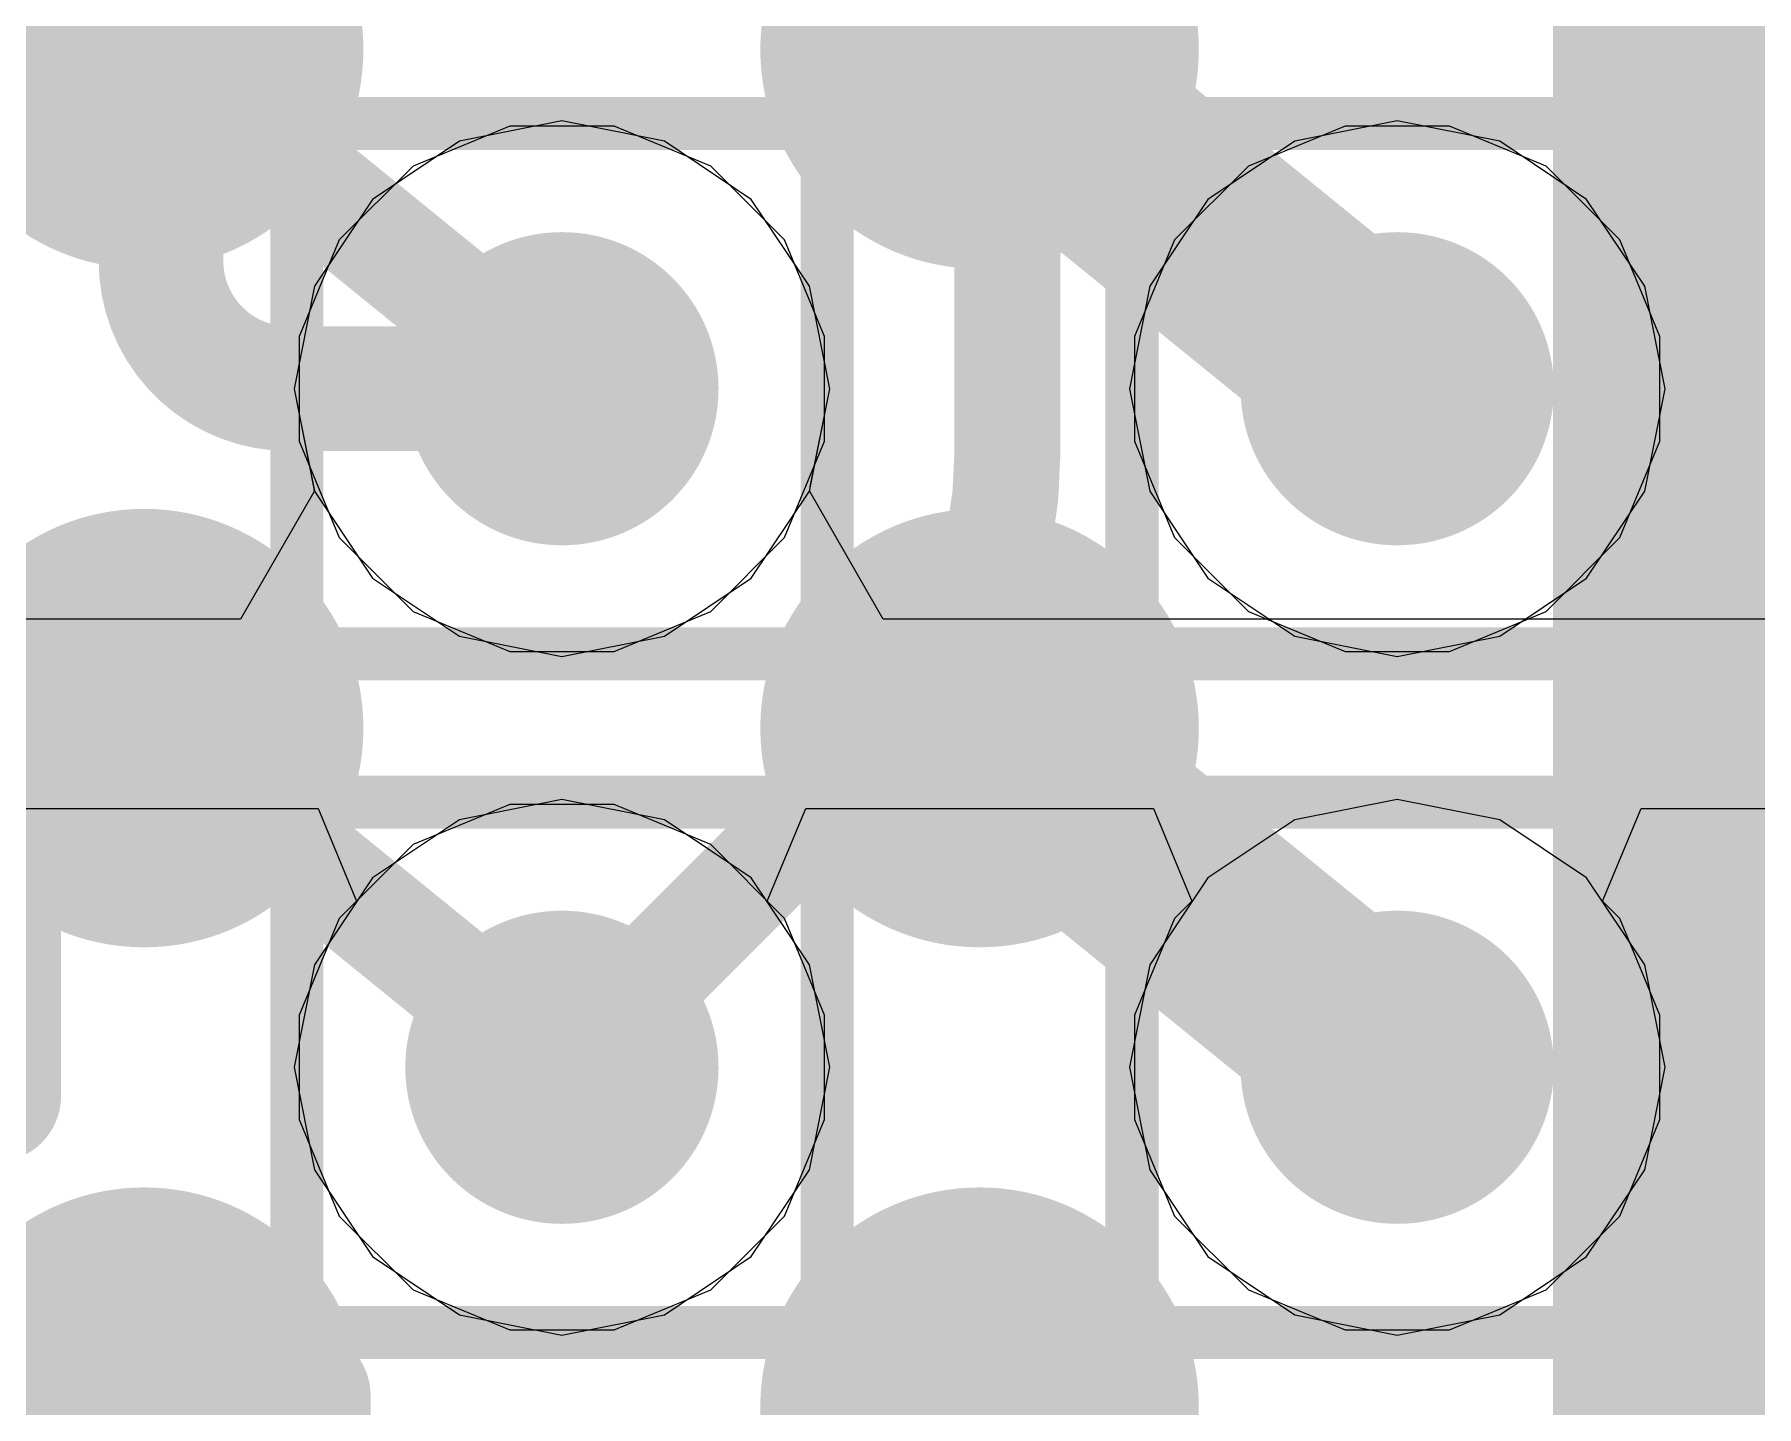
# Model space of a CAD drawing. Header units: inches. Extents: x -6 to 284, y -12 to 154.
# Drawn here: x 77.297 to 78.946, y 5.158 to 6.473 of the extents above; entities that cross this region are included whole.
import ezdxf

# ---------------------------------------------------------------- set-up
doc = ezdxf.new("R2010")
doc.units = ezdxf.units.IN
for name, color, linetype in [('Bottom Layer', 5, 'Continuous'), ('Bottom Overlay', 54, 'Continuous'), ('Bottom Paste', 16, 'Continuous'), ('Bottom Solder', 6, 'Continuous'), ('Drill Drawing', 1, 'Continuous'), ('GND-1', 16, 'Continuous'), ('GND-2', 90, 'Continuous'), ('GND-3', 216, 'Continuous'), ('GND-4', 54, 'Continuous'), ('PWR-1', 156, 'Continuous'), ('PWR-2', 130, 'Continuous'), ('Signal L1', 76, 'Continuous'), ('Signal L2', 6, 'Continuous'), ('Top Layer', 1, 'Continuous'), ('Top Overlay', 2, 'Continuous'), ('Top Paste', 8, 'Continuous'), ('Top Solder', 216, 'Continuous'), ('Via Holes', 16, 'Continuous')]:
    doc.layers.add(name, color=color, linetype=linetype)

# ---------------------------------------------------------------- blocks, each defined once
blk = doc.blocks.new('200_WFBGA__10_15__127')
at = {"layer": 'Top Layer'}
h = blk.add_hatch(color=1, dxfattribs=at)
edge = h.paths.add_edge_path()
edge.add_arc((3.5999, -2.2751), 0.16, 0, 360)
h = blk.add_hatch(color=1, dxfattribs=at)
edge = h.paths.add_edge_path()
edge.add_arc((4.4, -2.2751), 0.16, 0, 360)
h = blk.add_hatch(color=1, dxfattribs=at)
edge = h.paths.add_edge_path()
edge.add_arc((3.5999, -2.9251), 0.16, 0, 360)
h = blk.add_hatch(color=1, dxfattribs=at)
edge = h.paths.add_edge_path()
edge.add_arc((4.4, -2.9251), 0.16, 0, 360)
h = blk.add_hatch(color=1, dxfattribs=at)
edge = h.paths.add_edge_path()
edge.add_arc((3.5999, -3.5751), 0.16, 0, 360)
h = blk.add_hatch(color=1, dxfattribs=at)
edge = h.paths.add_edge_path()
edge.add_arc((4.4, -3.5751), 0.16, 0, 360)
at = {"layer": 'Top Paste'}
h = blk.add_hatch(color=8, dxfattribs=at)
edge = h.paths.add_edge_path()
edge.add_arc((3.5999, -2.2751), 0.16, 0, 360)
h = blk.add_hatch(color=8, dxfattribs=at)
edge = h.paths.add_edge_path()
edge.add_arc((4.4, -2.2751), 0.16, 0, 360)
h = blk.add_hatch(color=8, dxfattribs=at)
edge = h.paths.add_edge_path()
edge.add_arc((3.5999, -2.9251), 0.16, 0, 360)
h = blk.add_hatch(color=8, dxfattribs=at)
edge = h.paths.add_edge_path()
edge.add_arc((4.4, -2.9251), 0.16, 0, 360)
h = blk.add_hatch(color=8, dxfattribs=at)
edge = h.paths.add_edge_path()
edge.add_arc((3.5999, -3.5751), 0.16, 0, 360)
h = blk.add_hatch(color=8, dxfattribs=at)
edge = h.paths.add_edge_path()
edge.add_arc((4.4, -3.5751), 0.16, 0, 360)
at = {"layer": 'Top Solder'}
h = blk.add_hatch(color=216, dxfattribs=at)
edge = h.paths.add_edge_path()
edge.add_arc((3.5999, -2.2751), 0.21, 0, 360)
h = blk.add_hatch(color=216, dxfattribs=at)
edge = h.paths.add_edge_path()
edge.add_arc((4.4, -2.2751), 0.21, 0, 360)
h = blk.add_hatch(color=216, dxfattribs=at)
edge = h.paths.add_edge_path()
edge.add_arc((3.5999, -2.9251), 0.21, 0, 360)
h = blk.add_hatch(color=216, dxfattribs=at)
edge = h.paths.add_edge_path()
edge.add_arc((4.4, -2.9251), 0.21, 0, 360)
h = blk.add_hatch(color=216, dxfattribs=at)
edge = h.paths.add_edge_path()
edge.add_arc((3.5999, -3.5751), 0.21, 0, 360)
h = blk.add_hatch(color=216, dxfattribs=at)
edge = h.paths.add_edge_path()
edge.add_arc((4.4, -3.5751), 0.21, 0, 360)
at = {"layer": 'Top Overlay'}
blk.add_lwpolyline([(5.0762, -7.5762, 0.254, 0.254, 0), (5.0762, 7.5762, 0.254, 0.254, 0)], format="xyseb", dxfattribs=at)
blk = doc.blocks.new('CAP_0201_B_286')
at = {"layer": 'Bottom Layer'}
for points in [[(-0.45, 0.15), (-0.15, 0.15), (-0.15, -0.15), (-0.45, -0.15)], [(0.15, 0.15), (0.45, 0.15), (0.45, -0.15), (0.15, -0.15)]]:
    blk.add_hatch(color=5, dxfattribs=at).paths.add_polyline_path(points)
at = {"layer": 'Bottom Paste'}
for points in [[(-0.45, 0.15), (-0.15, 0.15), (-0.15, -0.15), (-0.45, -0.15)], [(0.15, 0.15), (0.45, 0.15), (0.45, -0.15), (0.15, -0.15)]]:
    blk.add_hatch(color=16, dxfattribs=at).paths.add_polyline_path(points)
at = {"layer": 'Bottom Solder'}
for points in [[(-0.505, 0.205), (-0.095, 0.205), (-0.095, -0.205), (-0.505, -0.205)], [(0.095, 0.205), (0.505, 0.205), (0.505, -0.205), (0.095, -0.205)]]:
    blk.add_hatch(color=6, dxfattribs=at).paths.add_polyline_path(points)
at = {"layer": 'Bottom Overlay'}
for points in [[(-0.5334, 0.2286, 0.127, 0.127, 0), (-0.5334, -0.2286, 0.127, 0.127, 0)], [(-0.2032, 0.2286, 0.127, 0.127, 0), (-0.5334, 0.2286, 0.127, 0.127, 0)], [(0.5334, 0.2286, 0.127, 0.127, 0), (0.2032, 0.2286, 0.127, 0.127, 0)], [(0.5334, 0.2286, 0.127, 0.127, 0), (0.5334, -0.2286, 0.127, 0.127, 0)], [(-0.2032, -0.2286, 0.127, 0.127, 0), (-0.5334, -0.2286, 0.127, 0.127, 0)], [(0.5334, -0.2286, 0.127, 0.127, 0), (0.2032, -0.2286, 0.127, 0.127, 0)]]:
    blk.add_lwpolyline(points, format="xyseb", dxfattribs=at)
for points in [[(-0.5651, 0.2286, 0.0635, 0.0635, 1), (-0.5016, 0.2286, 0.0635, 0.0635, 1)], [(-0.5651, 0.2286, 0.0635, 0.0635, 1), (-0.5016, 0.2286, 0.0635, 0.0635, 1)], [(-0.2349, 0.2286, 0.0635, 0.0635, 1), (-0.1714, 0.2286, 0.0635, 0.0635, 1)], [(0.1714, 0.2286, 0.0635, 0.0635, 1), (0.2349, 0.2286, 0.0635, 0.0635, 1)], [(0.5016, 0.2286, 0.0635, 0.0635, 1), (0.5651, 0.2286, 0.0635, 0.0635, 1)], [(0.5016, 0.2286, 0.0635, 0.0635, 1), (0.5651, 0.2286, 0.0635, 0.0635, 1)], [(-0.5651, -0.2286, 0.0635, 0.0635, 1), (-0.5016, -0.2286, 0.0635, 0.0635, 1)], [(-0.5651, -0.2286, 0.0635, 0.0635, 1), (-0.5016, -0.2286, 0.0635, 0.0635, 1)], [(-0.2349, -0.2286, 0.0635, 0.0635, 1), (-0.1714, -0.2286, 0.0635, 0.0635, 1)], [(0.1714, -0.2286, 0.0635, 0.0635, 1), (0.2349, -0.2286, 0.0635, 0.0635, 1)], [(0.5016, -0.2286, 0.0635, 0.0635, 1), (0.5651, -0.2286, 0.0635, 0.0635, 1)], [(0.5016, -0.2286, 0.0635, 0.0635, 1), (0.5651, -0.2286, 0.0635, 0.0635, 1)]]:
    blk.add_lwpolyline(points, format="xyseb", close=True, dxfattribs=at)
blk = doc.blocks.new('C___0402_B_296')
at = {"layer": 'Bottom Overlay'}
for points in [[(0.2794, 0.4064, 0.127, 0.127, 0), (0.7874, 0.4064, 0.127, 0.127, 0)], [(0.7874, -0.4064, 0.127, 0.127, 0), (0.7874, 0.4064, 0.127, 0.127, 0)]]:
    blk.add_lwpolyline(points, format="xyseb", dxfattribs=at)
blk.add_lwpolyline([(0.7556, 0.4064, 0.0635, 0.0635, 1), (0.8191, 0.4064, 0.0635, 0.0635, 1)], format="xyseb", close=True, dxfattribs=at)
blk.add_lwpolyline([(0.7556, 0.4064, 0.0635, 0.0635, 1), (0.8191, 0.4064, 0.0635, 0.0635, 1)], format="xyseb", close=True, dxfattribs=at)

msp = doc.modelspace()

# ---------------------------------------------------------------- hatches: boundary and pattern name
at = {"layer": 'Bottom Layer'}
h = msp.add_hatch(color=5, dxfattribs=at)
edge = h.paths.add_edge_path()
edge.add_arc((77.8018, 6.1332), 0.15, 0, 360)
h = msp.add_hatch(color=5, dxfattribs=at)
edge = h.paths.add_edge_path()
edge.add_arc((78.6018, 6.1332), 0.15, 0, 360)
h = msp.add_hatch(color=5, dxfattribs=at)
edge = h.paths.add_edge_path()
edge.add_arc((77.8018, 5.4832), 0.15, 0, 360)
h = msp.add_hatch(color=5, dxfattribs=at)
edge = h.paths.add_edge_path()
edge.add_arc((78.6018, 5.4832), 0.15, 0, 360)
at = {"layer": 'GND-1'}
h = msp.add_hatch(color=16, dxfattribs=at)
edge = h.paths.add_edge_path()
edge.add_arc((77.8018, 6.1332), 0.15, 0, 360)
h = msp.add_hatch(color=16, dxfattribs=at)
edge = h.paths.add_edge_path()
edge.add_arc((78.6018, 6.1332), 0.15, 0, 360)
h = msp.add_hatch(color=16, dxfattribs=at)
edge = h.paths.add_edge_path()
edge.add_arc((77.8018, 5.4832), 0.15, 0, 360)
h = msp.add_hatch(color=16, dxfattribs=at)
edge = h.paths.add_edge_path()
edge.add_arc((78.6018, 5.4832), 0.15, 0, 360)
at = {"layer": 'GND-2'}
h = msp.add_hatch(color=90, dxfattribs=at)
edge = h.paths.add_edge_path()
edge.add_arc((77.8018, 6.1332), 0.15, 0, 360)
h = msp.add_hatch(color=90, dxfattribs=at)
edge = h.paths.add_edge_path()
edge.add_arc((78.6018, 6.1332), 0.15, 0, 360)
h = msp.add_hatch(color=90, dxfattribs=at)
edge = h.paths.add_edge_path()
edge.add_arc((77.8018, 5.4832), 0.15, 0, 360)
h = msp.add_hatch(color=90, dxfattribs=at)
edge = h.paths.add_edge_path()
edge.add_arc((78.6018, 5.4832), 0.15, 0, 360)
at = {"layer": 'GND-3'}
h = msp.add_hatch(color=216, dxfattribs=at)
edge = h.paths.add_edge_path()
edge.add_arc((77.8018, 6.1332), 0.15, 0, 360)
h = msp.add_hatch(color=216, dxfattribs=at)
edge = h.paths.add_edge_path()
edge.add_arc((78.6018, 6.1332), 0.15, 0, 360)
h = msp.add_hatch(color=216, dxfattribs=at)
edge = h.paths.add_edge_path()
edge.add_arc((77.8018, 5.4832), 0.15, 0, 360)
h = msp.add_hatch(color=216, dxfattribs=at)
edge = h.paths.add_edge_path()
edge.add_arc((78.6018, 5.4832), 0.15, 0, 360)
at = {"layer": 'GND-4'}
h = msp.add_hatch(color=54, dxfattribs=at)
edge = h.paths.add_edge_path()
edge.add_arc((77.8018, 6.1332), 0.15, 0, 360)
h = msp.add_hatch(color=54, dxfattribs=at)
edge = h.paths.add_edge_path()
edge.add_arc((78.6018, 6.1332), 0.15, 0, 360)
h = msp.add_hatch(color=54, dxfattribs=at)
edge = h.paths.add_edge_path()
edge.add_arc((77.8018, 5.4832), 0.15, 0, 360)
h = msp.add_hatch(color=54, dxfattribs=at)
edge = h.paths.add_edge_path()
edge.add_arc((78.6018, 5.4832), 0.15, 0, 360)
at = {"layer": 'PWR-1'}
h = msp.add_hatch(color=156, dxfattribs=at)
edge = h.paths.add_edge_path()
edge.add_arc((77.8018, 6.1332), 0.15, 0, 360)
h = msp.add_hatch(color=156, dxfattribs=at)
edge = h.paths.add_edge_path()
edge.add_arc((78.6018, 6.1332), 0.15, 0, 360)
h = msp.add_hatch(color=156, dxfattribs=at)
edge = h.paths.add_edge_path()
edge.add_arc((77.8018, 5.4832), 0.15, 0, 360)
h = msp.add_hatch(color=156, dxfattribs=at)
edge = h.paths.add_edge_path()
edge.add_arc((78.6018, 5.4832), 0.15, 0, 360)
at = {"layer": 'PWR-2'}
h = msp.add_hatch(color=130, dxfattribs=at)
edge = h.paths.add_edge_path()
edge.add_arc((77.8018, 6.1332), 0.15, 0, 360)
h = msp.add_hatch(color=130, dxfattribs=at)
edge = h.paths.add_edge_path()
edge.add_arc((78.6018, 6.1332), 0.15, 0, 360)
h = msp.add_hatch(color=130, dxfattribs=at)
edge = h.paths.add_edge_path()
edge.add_arc((77.8018, 5.4832), 0.15, 0, 360)
h = msp.add_hatch(color=130, dxfattribs=at)
edge = h.paths.add_edge_path()
edge.add_arc((78.6018, 5.4832), 0.15, 0, 360)
at = {"layer": 'Signal L1'}
h = msp.add_hatch(color=76, dxfattribs=at)
edge = h.paths.add_edge_path()
edge.add_arc((77.8018, 6.1332), 0.15, 0, 360)
h = msp.add_hatch(color=76, dxfattribs=at)
edge = h.paths.add_edge_path()
edge.add_arc((78.6018, 6.1332), 0.15, 0, 360)
h = msp.add_hatch(color=76, dxfattribs=at)
edge = h.paths.add_edge_path()
edge.add_arc((77.8018, 5.4832), 0.15, 0, 360)
h = msp.add_hatch(color=76, dxfattribs=at)
edge = h.paths.add_edge_path()
edge.add_arc((78.6018, 5.4832), 0.15, 0, 360)
at = {"layer": 'Signal L2'}
h = msp.add_hatch(color=6, dxfattribs=at)
edge = h.paths.add_edge_path()
edge.add_arc((77.8018, 6.1332), 0.15, 0, 360)
h = msp.add_hatch(color=6, dxfattribs=at)
edge = h.paths.add_edge_path()
edge.add_arc((78.6018, 6.1332), 0.15, 0, 360)
h = msp.add_hatch(color=6, dxfattribs=at)
edge = h.paths.add_edge_path()
edge.add_arc((77.8018, 5.4832), 0.15, 0, 360)
h = msp.add_hatch(color=6, dxfattribs=at)
edge = h.paths.add_edge_path()
edge.add_arc((78.6018, 5.4832), 0.15, 0, 360)
at = {"layer": 'Top Layer'}
h = msp.add_hatch(color=1, dxfattribs=at)
edge = h.paths.add_edge_path()
edge.add_arc((77.8018, 6.1332), 0.15, 0, 360)
h = msp.add_hatch(color=1, dxfattribs=at)
edge = h.paths.add_edge_path()
edge.add_arc((78.6018, 6.1332), 0.15, 0, 360)
h = msp.add_hatch(color=1, dxfattribs=at)
edge = h.paths.add_edge_path()
edge.add_arc((77.8018, 5.4832), 0.15, 0, 360)
h = msp.add_hatch(color=1, dxfattribs=at)
edge = h.paths.add_edge_path()
edge.add_arc((78.6018, 5.4832), 0.15, 0, 360)
at = {"layer": 'Via Holes'}
h = msp.add_hatch(color=7, dxfattribs=at)
edge = h.paths.add_edge_path()
edge.add_arc((77.8018, 6.1332), 0.075, 0, 360)
h = msp.add_hatch(color=7, dxfattribs=at)
edge = h.paths.add_edge_path()
edge.add_arc((78.6018, 6.1332), 0.075, 0, 360)
h = msp.add_hatch(color=7, dxfattribs=at)
edge = h.paths.add_edge_path()
edge.add_arc((77.8018, 5.4832), 0.075, 0, 360)
h = msp.add_hatch(color=7, dxfattribs=at)
edge = h.paths.add_edge_path()
edge.add_arc((78.6018, 5.4832), 0.075, 0, 360)

# ---------------------------------------------------------------- linework, layer by layer
at = {"layer": 'Drill Drawing'}
for points in [[(77.5478, 6.3872, 0.0508, 0.0508, 0), (78.0558, 6.3872, 0.0508, 0.0508, 0)], [(77.5478, 5.8792, 0.0508, 0.0508, 0), (77.5478, 6.3872, 0.0508, 0.0508, 0)], [(78.0558, 5.8792, 0.0508, 0.0508, 0), (78.0558, 6.3872, 0.0508, 0.0508, 0)], [(78.3478, 6.3872, 0.0508, 0.0508, 0), (78.8558, 6.3872, 0.0508, 0.0508, 0)], [(78.3478, 5.8792, 0.0508, 0.0508, 0), (78.3478, 6.3872, 0.0508, 0.0508, 0)], [(78.8558, 5.8792, 0.0508, 0.0508, 0), (78.8558, 6.3872, 0.0508, 0.0508, 0)], [(77.5478, 5.8792, 0.0508, 0.0508, 0), (78.0558, 5.8792, 0.0508, 0.0508, 0)], [(78.3478, 5.8792, 0.0508, 0.0508, 0), (78.8558, 5.8792, 0.0508, 0.0508, 0)], [(77.5478, 5.7372, 0.0508, 0.0508, 0), (78.0558, 5.7372, 0.0508, 0.0508, 0)], [(77.5478, 5.2292, 0.0508, 0.0508, 0), (77.5478, 5.7372, 0.0508, 0.0508, 0)], [(78.0558, 5.2292, 0.0508, 0.0508, 0), (78.0558, 5.7372, 0.0508, 0.0508, 0)], [(78.3478, 5.7372, 0.0508, 0.0508, 0), (78.8558, 5.7372, 0.0508, 0.0508, 0)], [(78.3478, 5.2292, 0.0508, 0.0508, 0), (78.3478, 5.7372, 0.0508, 0.0508, 0)], [(78.8558, 5.2292, 0.0508, 0.0508, 0), (78.8558, 5.7372, 0.0508, 0.0508, 0)], [(77.5478, 5.2292, 0.0508, 0.0508, 0), (78.0558, 5.2292, 0.0508, 0.0508, 0)], [(78.3478, 5.2292, 0.0508, 0.0508, 0), (78.8558, 5.2292, 0.0508, 0.0508, 0)]]:
    msp.add_lwpolyline(points, format="xyseb", dxfattribs=at)
for points in [[(77.5351, 6.3872, 0.0254, 0.0254, 1), (77.5605, 6.3872, 0.0254, 0.0254, 1)], [(77.5351, 6.3872, 0.0254, 0.0254, 1), (77.5605, 6.3872, 0.0254, 0.0254, 1)], [(78.0431, 6.3872, 0.0254, 0.0254, 1), (78.0685, 6.3872, 0.0254, 0.0254, 1)], [(78.0431, 6.3872, 0.0254, 0.0254, 1), (78.0685, 6.3872, 0.0254, 0.0254, 1)], [(78.3351, 6.3872, 0.0254, 0.0254, 1), (78.3605, 6.3872, 0.0254, 0.0254, 1)], [(78.3351, 6.3872, 0.0254, 0.0254, 1), (78.3605, 6.3872, 0.0254, 0.0254, 1)], [(78.8431, 6.3872, 0.0254, 0.0254, 1), (78.8685, 6.3872, 0.0254, 0.0254, 1)], [(78.8431, 6.3872, 0.0254, 0.0254, 1), (78.8685, 6.3872, 0.0254, 0.0254, 1)], [(77.5351, 5.8792, 0.0254, 0.0254, 1), (77.5605, 5.8792, 0.0254, 0.0254, 1)], [(77.5351, 5.8792, 0.0254, 0.0254, 1), (77.5605, 5.8792, 0.0254, 0.0254, 1)], [(78.0431, 5.8792, 0.0254, 0.0254, 1), (78.0685, 5.8792, 0.0254, 0.0254, 1)], [(78.0431, 5.8792, 0.0254, 0.0254, 1), (78.0685, 5.8792, 0.0254, 0.0254, 1)], [(78.3351, 5.8792, 0.0254, 0.0254, 1), (78.3605, 5.8792, 0.0254, 0.0254, 1)], [(78.3351, 5.8792, 0.0254, 0.0254, 1), (78.3605, 5.8792, 0.0254, 0.0254, 1)], [(78.8431, 5.8792, 0.0254, 0.0254, 1), (78.8685, 5.8792, 0.0254, 0.0254, 1)], [(78.8431, 5.8792, 0.0254, 0.0254, 1), (78.8685, 5.8792, 0.0254, 0.0254, 1)], [(77.5351, 5.7372, 0.0254, 0.0254, 1), (77.5605, 5.7372, 0.0254, 0.0254, 1)], [(77.5351, 5.7372, 0.0254, 0.0254, 1), (77.5605, 5.7372, 0.0254, 0.0254, 1)], [(78.0431, 5.7372, 0.0254, 0.0254, 1), (78.0685, 5.7372, 0.0254, 0.0254, 1)], [(78.0431, 5.7372, 0.0254, 0.0254, 1), (78.0685, 5.7372, 0.0254, 0.0254, 1)], [(78.3351, 5.7372, 0.0254, 0.0254, 1), (78.3605, 5.7372, 0.0254, 0.0254, 1)], [(78.3351, 5.7372, 0.0254, 0.0254, 1), (78.3605, 5.7372, 0.0254, 0.0254, 1)], [(78.8431, 5.7372, 0.0254, 0.0254, 1), (78.8685, 5.7372, 0.0254, 0.0254, 1)], [(78.8431, 5.7372, 0.0254, 0.0254, 1), (78.8685, 5.7372, 0.0254, 0.0254, 1)], [(77.5351, 5.2292, 0.0254, 0.0254, 1), (77.5605, 5.2292, 0.0254, 0.0254, 1)], [(77.5351, 5.2292, 0.0254, 0.0254, 1), (77.5605, 5.2292, 0.0254, 0.0254, 1)], [(78.0431, 5.2292, 0.0254, 0.0254, 1), (78.0685, 5.2292, 0.0254, 0.0254, 1)], [(78.0431, 5.2292, 0.0254, 0.0254, 1), (78.0685, 5.2292, 0.0254, 0.0254, 1)], [(78.3351, 5.2292, 0.0254, 0.0254, 1), (78.3605, 5.2292, 0.0254, 0.0254, 1)], [(78.3351, 5.2292, 0.0254, 0.0254, 1), (78.3605, 5.2292, 0.0254, 0.0254, 1)], [(78.8431, 5.2292, 0.0254, 0.0254, 1), (78.8685, 5.2292, 0.0254, 0.0254, 1)], [(78.8431, 5.2292, 0.0254, 0.0254, 1), (78.8685, 5.2292, 0.0254, 0.0254, 1)]]:
    msp.add_lwpolyline(points, format="xyseb", close=True, dxfattribs=at)
at = {"layer": 'GND-1'}
for p, q in [((77.7518, 6.3848), (77.6593, 6.3465)), ((77.8519, 6.3848), (77.7518, 6.3848)), ((77.9444, 6.3465), (77.8519, 6.3848)), ((78.5518, 6.3848), (78.4593, 6.3465)), ((78.6519, 6.3848), (78.5518, 6.3848)), ((78.7444, 6.3465), (78.6519, 6.3848)), ((77.6593, 6.3465), (77.5885, 6.2757)), ((78.0151, 6.2757), (77.9444, 6.3465)), ((78.4593, 6.3465), (78.3885, 6.2757)), ((78.8151, 6.2757), (78.7444, 6.3465)), ((77.5885, 6.2757), (77.5502, 6.1832)), ((78.0534, 6.1832), (78.0151, 6.2757)), ((78.3885, 6.2757), (78.3502, 6.1832)), ((78.8534, 6.1832), (78.8151, 6.2757)), ((77.5502, 6.1832), (77.5502, 6.0831)), ((78.0534, 6.0831), (78.0534, 6.1832)), ((78.3502, 6.1832), (78.3502, 6.0831)), ((78.8534, 6.0831), (78.8534, 6.1832)), ((77.5502, 6.0831), (77.5885, 5.9907)), ((78.0151, 5.9907), (78.0534, 6.0831)), ((78.3502, 6.0831), (78.3885, 5.9907)), ((78.8151, 5.9907), (78.8534, 6.0831)), ((77.5885, 5.9907), (77.6593, 5.9199)), ((77.9444, 5.9199), (78.0151, 5.9907)), ((78.3885, 5.9907), (78.4593, 5.9199)), ((78.7444, 5.9199), (78.8151, 5.9907)), ((77.6593, 5.9199), (77.7518, 5.8816)), ((77.8519, 5.8816), (77.9444, 5.9199)), ((78.4593, 5.9199), (78.5518, 5.8816)), ((78.6519, 5.8816), (78.7444, 5.9199)), ((77.7518, 5.8816), (77.8519, 5.8816)), ((78.5518, 5.8816), (78.6519, 5.8816)), ((77.7518, 5.7348), (77.6593, 5.6965)), ((77.8519, 5.7348), (77.7518, 5.7348)), ((77.9444, 5.6965), (77.8519, 5.7348)), ((77.6593, 5.6965), (77.5885, 5.6257)), ((78.0151, 5.6257), (77.9444, 5.6965)), ((77.5885, 5.6257), (77.5502, 5.5332)), ((78.0534, 5.5332), (78.0151, 5.6257)), ((77.5502, 5.5332), (77.5502, 5.4331)), ((78.0534, 5.4331), (78.0534, 5.5332)), ((77.5502, 5.4331), (77.5885, 5.3407)), ((78.0151, 5.3407), (78.0534, 5.4331)), ((77.5885, 5.3407), (77.6593, 5.2699)), ((77.9444, 5.2699), (78.0151, 5.3407)), ((77.6593, 5.2699), (77.7518, 5.2316)), ((77.8519, 5.2316), (77.9444, 5.2699)), ((77.7518, 5.2316), (77.8519, 5.2316))]:
    msp.add_line(p, q, dxfattribs=at)
at = {"layer": 'GND-2'}
for p, q in [((77.7518, 6.3848), (77.6593, 6.3465)), ((77.8519, 6.3848), (77.7518, 6.3848)), ((77.9444, 6.3465), (77.8519, 6.3848)), ((78.5518, 6.3848), (78.4593, 6.3465)), ((78.6519, 6.3848), (78.5518, 6.3848)), ((78.7444, 6.3465), (78.6519, 6.3848)), ((77.6593, 6.3465), (77.5885, 6.2757)), ((78.0151, 6.2757), (77.9444, 6.3465)), ((78.4593, 6.3465), (78.3885, 6.2757)), ((78.8151, 6.2757), (78.7444, 6.3465)), ((77.5885, 6.2757), (77.5502, 6.1832)), ((78.0534, 6.1832), (78.0151, 6.2757)), ((78.3885, 6.2757), (78.3502, 6.1832)), ((78.8534, 6.1832), (78.8151, 6.2757)), ((77.5502, 6.1832), (77.5502, 6.0831)), ((78.0534, 6.0831), (78.0534, 6.1832)), ((78.3502, 6.1832), (78.3502, 6.0831)), ((78.8534, 6.0831), (78.8534, 6.1832)), ((77.5502, 6.0831), (77.5885, 5.9907)), ((78.0151, 5.9907), (78.0534, 6.0831)), ((78.3502, 6.0831), (78.3885, 5.9907)), ((78.8151, 5.9907), (78.8534, 6.0831)), ((77.5885, 5.9907), (77.6593, 5.9199)), ((77.9444, 5.9199), (78.0151, 5.9907)), ((78.3885, 5.9907), (78.4593, 5.9199)), ((78.7444, 5.9199), (78.8151, 5.9907)), ((77.6593, 5.9199), (77.7518, 5.8816)), ((77.8519, 5.8816), (77.9444, 5.9199)), ((78.4593, 5.9199), (78.5518, 5.8816)), ((78.6519, 5.8816), (78.7444, 5.9199)), ((77.7518, 5.8816), (77.8519, 5.8816)), ((78.5518, 5.8816), (78.6519, 5.8816)), ((77.7518, 5.7348), (77.6593, 5.6965)), ((77.8519, 5.7348), (77.7518, 5.7348)), ((77.9444, 5.6965), (77.8519, 5.7348)), ((77.6593, 5.6965), (77.5885, 5.6257)), ((78.0151, 5.6257), (77.9444, 5.6965)), ((77.5885, 5.6257), (77.5502, 5.5332)), ((78.0534, 5.5332), (78.0151, 5.6257)), ((77.5502, 5.5332), (77.5502, 5.4331)), ((78.0534, 5.4331), (78.0534, 5.5332)), ((77.5502, 5.4331), (77.5885, 5.3407)), ((78.0151, 5.3407), (78.0534, 5.4331)), ((77.5885, 5.3407), (77.6593, 5.2699)), ((77.9444, 5.2699), (78.0151, 5.3407)), ((77.6593, 5.2699), (77.7518, 5.2316)), ((77.8519, 5.2316), (77.9444, 5.2699)), ((77.7518, 5.2316), (77.8519, 5.2316))]:
    msp.add_line(p, q, dxfattribs=at)
at = {"layer": 'GND-3'}
for p, q in [((77.7518, 6.3848), (77.6593, 6.3465)), ((77.8519, 6.3848), (77.7518, 6.3848)), ((77.9444, 6.3465), (77.8519, 6.3848)), ((78.5518, 6.3848), (78.4593, 6.3465)), ((78.6519, 6.3848), (78.5518, 6.3848)), ((78.7444, 6.3465), (78.6519, 6.3848)), ((77.6593, 6.3465), (77.5885, 6.2757)), ((78.0151, 6.2757), (77.9444, 6.3465)), ((78.4593, 6.3465), (78.3885, 6.2757)), ((78.8151, 6.2757), (78.7444, 6.3465)), ((77.5885, 6.2757), (77.5502, 6.1832)), ((78.0534, 6.1832), (78.0151, 6.2757)), ((78.3885, 6.2757), (78.3502, 6.1832)), ((78.8534, 6.1832), (78.8151, 6.2757)), ((77.5502, 6.1832), (77.5502, 6.0831)), ((78.0534, 6.0831), (78.0534, 6.1832)), ((78.3502, 6.1832), (78.3502, 6.0831)), ((78.8534, 6.0831), (78.8534, 6.1832)), ((77.5502, 6.0831), (77.5885, 5.9907)), ((78.0151, 5.9907), (78.0534, 6.0831)), ((78.3502, 6.0831), (78.3885, 5.9907)), ((78.8151, 5.9907), (78.8534, 6.0831)), ((77.5885, 5.9907), (77.6593, 5.9199)), ((77.9444, 5.9199), (78.0151, 5.9907)), ((78.3885, 5.9907), (78.4593, 5.9199)), ((78.7444, 5.9199), (78.8151, 5.9907)), ((77.6593, 5.9199), (77.7518, 5.8816)), ((77.8519, 5.8816), (77.9444, 5.9199)), ((78.4593, 5.9199), (78.5518, 5.8816)), ((78.6519, 5.8816), (78.7444, 5.9199)), ((77.7518, 5.8816), (77.8519, 5.8816)), ((78.5518, 5.8816), (78.6519, 5.8816)), ((77.7518, 5.7348), (77.6593, 5.6965)), ((77.8519, 5.7348), (77.7518, 5.7348)), ((77.9444, 5.6965), (77.8519, 5.7348)), ((77.6593, 5.6965), (77.5885, 5.6257)), ((78.0151, 5.6257), (77.9444, 5.6965)), ((77.5885, 5.6257), (77.5502, 5.5332)), ((78.0534, 5.5332), (78.0151, 5.6257)), ((77.5502, 5.5332), (77.5502, 5.4331)), ((78.0534, 5.4331), (78.0534, 5.5332)), ((77.5502, 5.4331), (77.5885, 5.3407)), ((78.0151, 5.3407), (78.0534, 5.4331)), ((77.5885, 5.3407), (77.6593, 5.2699)), ((77.9444, 5.2699), (78.0151, 5.3407)), ((77.6593, 5.2699), (77.7518, 5.2316)), ((77.8519, 5.2316), (77.9444, 5.2699)), ((77.7518, 5.2316), (77.8519, 5.2316))]:
    msp.add_line(p, q, dxfattribs=at)
at = {"layer": 'GND-4'}
for p, q in [((77.7518, 6.3848), (77.6593, 6.3465)), ((77.8519, 6.3848), (77.7518, 6.3848)), ((77.9444, 6.3465), (77.8519, 6.3848)), ((78.5518, 6.3848), (78.4593, 6.3465)), ((78.6519, 6.3848), (78.5518, 6.3848)), ((78.7444, 6.3465), (78.6519, 6.3848)), ((77.6593, 6.3465), (77.5885, 6.2757)), ((78.0151, 6.2757), (77.9444, 6.3465)), ((78.4593, 6.3465), (78.3885, 6.2757)), ((78.8151, 6.2757), (78.7444, 6.3465)), ((77.5885, 6.2757), (77.5502, 6.1832)), ((78.0534, 6.1832), (78.0151, 6.2757)), ((78.3885, 6.2757), (78.3502, 6.1832)), ((78.8534, 6.1832), (78.8151, 6.2757)), ((77.5502, 6.1832), (77.5502, 6.0831)), ((78.0534, 6.0831), (78.0534, 6.1832)), ((78.3502, 6.1832), (78.3502, 6.0831)), ((78.8534, 6.0831), (78.8534, 6.1832)), ((77.5502, 6.0831), (77.5885, 5.9907)), ((78.0151, 5.9907), (78.0534, 6.0831)), ((78.3502, 6.0831), (78.3885, 5.9907)), ((78.8151, 5.9907), (78.8534, 6.0831)), ((77.5885, 5.9907), (77.6593, 5.9199)), ((77.9444, 5.9199), (78.0151, 5.9907)), ((78.3885, 5.9907), (78.4593, 5.9199)), ((78.7444, 5.9199), (78.8151, 5.9907)), ((77.6593, 5.9199), (77.7518, 5.8816)), ((77.8519, 5.8816), (77.9444, 5.9199)), ((78.4593, 5.9199), (78.5518, 5.8816)), ((78.6519, 5.8816), (78.7444, 5.9199)), ((77.7518, 5.8816), (77.8519, 5.8816)), ((78.5518, 5.8816), (78.6519, 5.8816)), ((77.7518, 5.7348), (77.6593, 5.6965)), ((77.8519, 5.7348), (77.7518, 5.7348)), ((77.9444, 5.6965), (77.8519, 5.7348)), ((77.6593, 5.6965), (77.5885, 5.6257)), ((78.0151, 5.6257), (77.9444, 5.6965)), ((77.5885, 5.6257), (77.5502, 5.5332)), ((78.0534, 5.5332), (78.0151, 5.6257)), ((77.5502, 5.5332), (77.5502, 5.4331)), ((78.0534, 5.4331), (78.0534, 5.5332)), ((77.5502, 5.4331), (77.5885, 5.3407)), ((78.0151, 5.3407), (78.0534, 5.4331)), ((77.5885, 5.3407), (77.6593, 5.2699)), ((77.9444, 5.2699), (78.0151, 5.3407)), ((77.6593, 5.2699), (77.7518, 5.2316)), ((77.8519, 5.2316), (77.9444, 5.2699)), ((77.7518, 5.2316), (77.8519, 5.2316))]:
    msp.add_line(p, q, dxfattribs=at)
at = {"layer": 'PWR-1'}
for p, q in [((77.8018, 6.3897), (77.7037, 6.3702)), ((77.9, 6.3702), (77.8018, 6.3897)), ((77.7037, 6.3702), (77.6205, 6.3146)), ((77.9832, 6.3146), (77.9, 6.3702)), ((77.6205, 6.3146), (77.5648, 6.2313)), ((78.0388, 6.2313), (77.9832, 6.3146)), ((77.5648, 6.2313), (77.5453, 6.1332)), ((78.0584, 6.1332), (78.0388, 6.2313)), ((77.5453, 6.1332), (77.564, 6.0393)), ((78.0397, 6.0393), (78.0584, 6.1332)), ((77.564, 6.0393), (77.5646, 6.0346)), ((78.0391, 6.0346), (78.0397, 6.0393)), ((77.5646, 6.0346), (77.4941, 5.9123)), ((78.1096, 5.9123), (78.0391, 6.0346)), ((77.4941, 5.9123), (76.5096, 5.9123)), ((79.6173, 5.9123), (78.1096, 5.9123)), ((77.2353, 5.7312), (77.5683, 5.7312)), ((77.5683, 5.7312), (77.6052, 5.6423)), ((77.9985, 5.6423), (78.0353, 5.7312)), ((78.0353, 5.7312), (78.3683, 5.7312)), ((78.3683, 5.7312), (78.4052, 5.6423)), ((78.7985, 5.6423), (78.8353, 5.7312)), ((78.8353, 5.7312), (79.649, 5.7312)), ((77.6052, 5.6423), (77.5885, 5.6257)), ((78.0151, 5.6257), (77.9985, 5.6423)), ((78.4052, 5.6423), (78.3885, 5.6257)), ((78.8151, 5.6257), (78.7985, 5.6423)), ((77.5885, 5.6257), (77.5502, 5.5332)), ((78.0534, 5.5332), (78.0151, 5.6257)), ((78.3885, 5.6257), (78.3502, 5.5332)), ((78.8534, 5.5332), (78.8151, 5.6257)), ((77.5502, 5.5332), (77.5502, 5.4331)), ((78.0534, 5.4331), (78.0534, 5.5332)), ((78.3502, 5.5332), (78.3502, 5.4331)), ((78.8534, 5.4331), (78.8534, 5.5332)), ((77.5502, 5.4331), (77.5885, 5.3407)), ((78.0151, 5.3407), (78.0534, 5.4331)), ((78.3502, 5.4331), (78.3885, 5.3407)), ((78.8151, 5.3407), (78.8534, 5.4331)), ((77.5885, 5.3407), (77.6593, 5.2699)), ((77.9444, 5.2699), (78.0151, 5.3407)), ((78.3885, 5.3407), (78.4593, 5.2699)), ((78.7444, 5.2699), (78.8151, 5.3407)), ((77.6593, 5.2699), (77.7518, 5.2316)), ((77.8519, 5.2316), (77.9444, 5.2699)), ((78.4593, 5.2699), (78.5518, 5.2316)), ((78.6519, 5.2316), (78.7444, 5.2699)), ((77.7518, 5.2316), (77.8519, 5.2316)), ((78.5518, 5.2316), (78.6519, 5.2316))]:
    msp.add_line(p, q, dxfattribs=at)
at = {"layer": 'PWR-2'}
for p, q in [((77.8018, 6.3897), (77.7037, 6.3702)), ((77.9, 6.3702), (77.8018, 6.3897)), ((78.6018, 6.3897), (78.5037, 6.3702)), ((78.7, 6.3702), (78.6018, 6.3897)), ((77.7037, 6.3702), (77.6205, 6.3146)), ((77.9832, 6.3146), (77.9, 6.3702)), ((78.5037, 6.3702), (78.4204, 6.3146)), ((78.7832, 6.3146), (78.7, 6.3702)), ((77.6205, 6.3146), (77.5648, 6.2313)), ((78.0388, 6.2313), (77.9832, 6.3146)), ((78.4204, 6.3146), (78.3648, 6.2313)), ((78.8388, 6.2313), (78.7832, 6.3146)), ((77.5648, 6.2313), (77.5453, 6.1332)), ((78.0584, 6.1332), (78.0388, 6.2313)), ((78.3648, 6.2313), (78.3453, 6.1332)), ((78.8584, 6.1332), (78.8388, 6.2313)), ((77.5453, 6.1332), (77.5648, 6.035)), ((78.0388, 6.035), (78.0584, 6.1332)), ((78.3453, 6.1332), (78.3648, 6.035)), ((78.8388, 6.035), (78.8584, 6.1332)), ((77.5648, 6.035), (77.6205, 5.9518)), ((77.9832, 5.9518), (78.0388, 6.035)), ((78.3648, 6.035), (78.4204, 5.9518)), ((78.7832, 5.9518), (78.8388, 6.035)), ((77.6205, 5.9518), (77.7037, 5.8962)), ((77.9, 5.8962), (77.9832, 5.9518)), ((78.4204, 5.9518), (78.5037, 5.8962)), ((78.7, 5.8962), (78.7832, 5.9518)), ((77.7037, 5.8962), (77.8018, 5.8766)), ((77.8018, 5.8766), (77.9, 5.8962)), ((78.5037, 5.8962), (78.6018, 5.8766)), ((78.6018, 5.8766), (78.7, 5.8962)), ((77.8018, 5.7397), (77.7037, 5.7202)), ((77.9, 5.7202), (77.8018, 5.7397)), ((78.6018, 5.7397), (78.5037, 5.7202)), ((78.7, 5.7202), (78.6018, 5.7397)), ((77.7037, 5.7202), (77.6205, 5.6646)), ((77.9832, 5.6646), (77.9, 5.7202)), ((78.5037, 5.7202), (78.4204, 5.6646)), ((78.7832, 5.6646), (78.7, 5.7202)), ((77.6205, 5.6646), (77.5648, 5.5813)), ((78.0388, 5.5813), (77.9832, 5.6646)), ((78.4204, 5.6646), (78.3648, 5.5813)), ((78.8388, 5.5813), (78.7832, 5.6646)), ((77.5648, 5.5813), (77.5453, 5.4832)), ((78.0584, 5.4832), (78.0388, 5.5813)), ((78.3648, 5.5813), (78.3453, 5.4832)), ((78.8584, 5.4832), (78.8388, 5.5813)), ((77.5453, 5.4832), (77.5648, 5.385)), ((78.0388, 5.385), (78.0584, 5.4832)), ((78.3453, 5.4832), (78.3648, 5.385)), ((78.8388, 5.385), (78.8584, 5.4832)), ((77.5648, 5.385), (77.6205, 5.3018)), ((77.9832, 5.3018), (78.0388, 5.385)), ((78.3648, 5.385), (78.4204, 5.3018)), ((78.7832, 5.3018), (78.8388, 5.385)), ((77.6205, 5.3018), (77.7037, 5.2462)), ((77.9, 5.2462), (77.9832, 5.3018)), ((78.4204, 5.3018), (78.5037, 5.2462)), ((78.7, 5.2462), (78.7832, 5.3018)), ((77.7037, 5.2462), (77.8018, 5.2266)), ((77.8018, 5.2266), (77.9, 5.2462)), ((78.5037, 5.2462), (78.6018, 5.2266)), ((78.6018, 5.2266), (78.7, 5.2462))]:
    msp.add_line(p, q, dxfattribs=at)
at = {"layer": 'Signal L1'}
for points in [[(78.2283, 6.0675, 0.1016, 0.1016, 0), (78.2283, 7.4494, 0.1016, 0.1016, 0)], [(78.2283, 6.0675, 0.1016, 0.1016, -0.198764), (78.1169, 5.7982, 0.1016, 0.1016, 0)], [(77.8018, 5.4832, 0.1016, 0.1016, 0), (78.1169, 5.7982, 0.1016, 0.1016, 0)]]:
    msp.add_lwpolyline(points, format="xyseb", dxfattribs=at)
for points in [[(78.2029, 6.0675, 0.0508, 0.0508, 1), (78.2537, 6.0675, 0.0508, 0.0508, 1)], [(78.2029, 6.0675, 0.0508, 0.0508, 1), (78.2537, 6.0675, 0.0508, 0.0508, 1)], [(78.0915, 5.7982, 0.0508, 0.0508, 1), (78.1423, 5.7982, 0.0508, 0.0508, 1)], [(78.0915, 5.7982, 0.0508, 0.0508, 1), (78.1423, 5.7982, 0.0508, 0.0508, 1)], [(77.7764, 5.4832, 0.0508, 0.0508, 1), (77.8272, 5.4832, 0.0508, 0.0508, 1)]]:
    msp.add_lwpolyline(points, format="xyseb", close=True, dxfattribs=at)
at = {"layer": 'Signal L2'}
for points in [[(77.4178, 6.2556, 0.1194, 0.1194, 0), (77.4178, 7.5992, 0.1194, 0.1194, 0)], [(77.5403, 6.1332, 0.1194, 0.1194, -0.414214), (77.4178, 6.2556, 0.1194, 0.1194, 0)], [(77.5403, 6.1332, 0.1194, 0.1194, 0), (77.8018, 6.1332, 0.1194, 0.1194, 0)]]:
    msp.add_lwpolyline(points, format="xyseb", dxfattribs=at)
for points in [[(77.388, 6.2556, 0.0597, 0.0597, 1), (77.4477, 6.2556, 0.0597, 0.0597, 1)], [(77.388, 6.2556, 0.0597, 0.0597, 1), (77.4477, 6.2556, 0.0597, 0.0597, 1)], [(77.5104, 6.1332, 0.0597, 0.0597, 1), (77.5701, 6.1332, 0.0597, 0.0597, 1)], [(77.5104, 6.1332, 0.0597, 0.0597, 1), (77.5701, 6.1332, 0.0597, 0.0597, 1)], [(77.772, 6.1332, 0.0597, 0.0597, 1), (77.8317, 6.1332, 0.0597, 0.0597, 1)]]:
    msp.add_lwpolyline(points, format="xyseb", close=True, dxfattribs=at)
at = {"layer": 'Top Layer'}
for points in [[(78.2018, 6.4582, 0.2032, 0.2032, 0), (78.6018, 6.1332, 0.2032, 0.2032, 0)], [(77.4018, 6.4582, 0.1067, 0.1067, 0), (77.8018, 6.1332, 0.1067, 0.1067, 0)], [(78.2018, 5.8082, 0.2032, 0.2032, 0), (78.6018, 5.4832, 0.2032, 0.2032, 0)], [(77.4018, 5.8082, 0.1041, 0.1041, 0), (77.8018, 5.4832, 0.1041, 0.1041, 0)], [(78.2018, 5.1582, 0.2032, 0.2032, 0), (78.6018, 4.8332, 0.2032, 0.2032, 0)], [(77.4018, 5.1582, 0.1067, 0.1067, 0), (77.8018, 4.8332, 0.1067, 0.1067, 0)]]:
    msp.add_lwpolyline(points, format="xyseb", dxfattribs=at)
for points in [[(78.151, 6.4582, 0.1016, 0.1016, 1), (78.2526, 6.4582, 0.1016, 0.1016, 1)], [(77.3752, 6.4582, 0.0533, 0.0533, 1), (77.4285, 6.4582, 0.0533, 0.0533, 1)], [(78.551, 6.1332, 0.1016, 0.1016, 1), (78.6526, 6.1332, 0.1016, 0.1016, 1)], [(77.7752, 6.1332, 0.0533, 0.0533, 1), (77.8285, 6.1332, 0.0533, 0.0533, 1)], [(78.151, 5.8082, 0.1016, 0.1016, 1), (78.2526, 5.8082, 0.1016, 0.1016, 1)], [(77.3758, 5.8082, 0.0521, 0.0521, 1), (77.4279, 5.8082, 0.0521, 0.0521, 1)], [(78.551, 5.4832, 0.1016, 0.1016, 1), (78.6526, 5.4832, 0.1016, 0.1016, 1)], [(77.7758, 5.4832, 0.0521, 0.0521, 1), (77.8279, 5.4832, 0.0521, 0.0521, 1)], [(78.151, 5.1582, 0.1016, 0.1016, 1), (78.2526, 5.1582, 0.1016, 0.1016, 1)], [(77.3752, 5.1582, 0.0533, 0.0533, 1), (77.4285, 5.1582, 0.0533, 0.0533, 1)]]:
    msp.add_lwpolyline(points, format="xyseb", close=True, dxfattribs=at)

# ---------------------------------------------------------------- block references
for name, p in [('200_WFBGA__10_15__127', (73.8018, 8.7332)), ('C___0402_B_296', (76.7678, 4.7622))]:
    msp.add_blockref(name, p)
at = {"rotation": 180}
msp.add_blockref('CAP_0201_B_286', (76.7253, 5.6843), dxfattribs=at)

doc.saveas('drawing.dxf')
